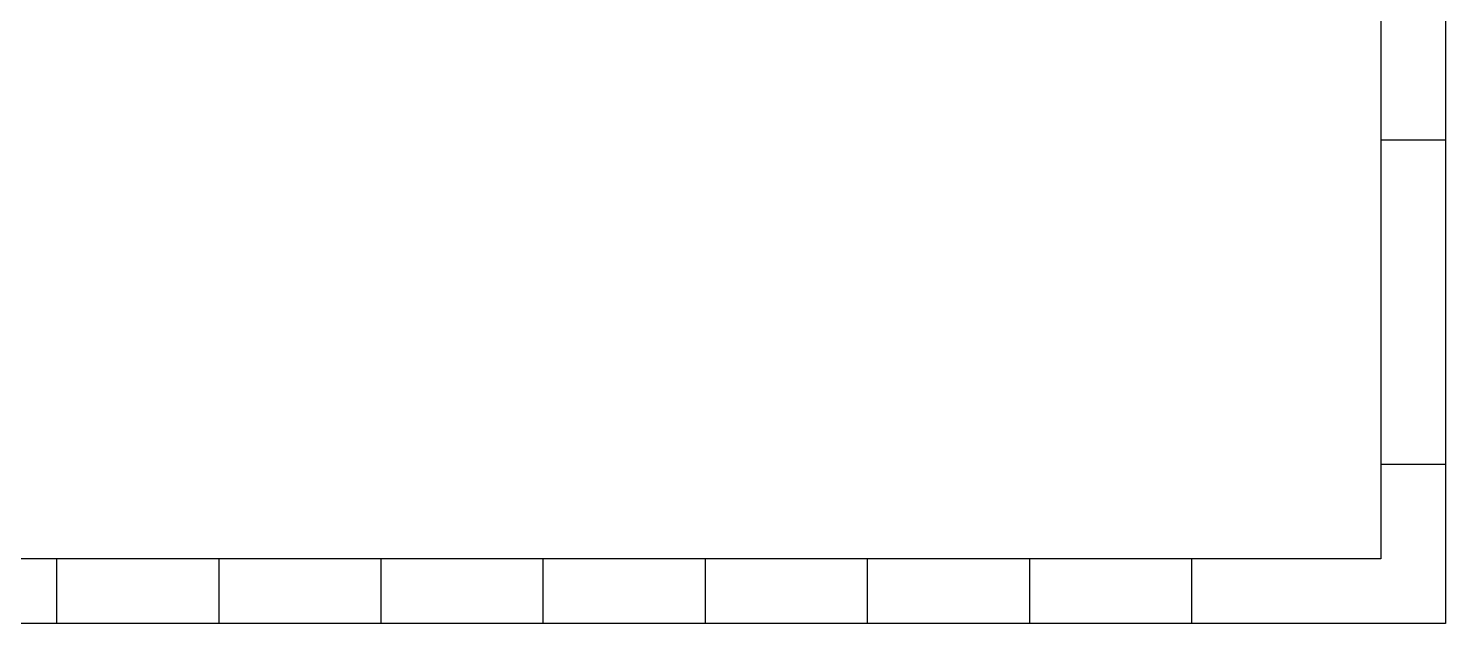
# Model space of a CAD drawing. Header units: millimetres. Extents: x 3561 to 10128, y 166 to 5150.
# Drawn here: x 5758 to 10128, y 166 to 2002 of the extents above; entities that cross this region are included whole.
import ezdxf

# ---------------------------------------------------------------- set-up
doc = ezdxf.new("R2010")
doc.units = ezdxf.units.MM

msp = doc.modelspace()

# ---------------------------------------------------------------- linework, layer by layer
for p, q in [((9928.429, 1657.885), (10128.429, 1657.885)), ((9928.429, 657.885), (10128.429, 657.885)), ((5844.915, 365.604), (5844.915, 165.604)), ((6344.915, 365.604), (6344.915, 165.604)), ((6844.915, 365.604), (6844.915, 165.604)), ((6844.915, 365.604), (6844.915, 165.604)), ((7344.915, 365.604), (7344.915, 165.604)), ((7844.915, 365.604), (7844.915, 165.604)), ((8344.915, 365.604), (8344.915, 165.604)), ((8844.915, 365.604), (8844.915, 165.604)), ((9344.915, 365.604), (9344.915, 165.604))]:
    msp.add_line(p, q)
for points in [[(3561.401, 5150.165), (10128.429, 5150.165), (10128.429, 165.604), (3561.401, 165.604)], [(3761.401, 4950.165), (9928.429, 4950.165), (9928.429, 365.604), (3761.401, 365.604)]]:
    msp.add_lwpolyline(points, close=True)

doc.saveas('drawing.dxf')
